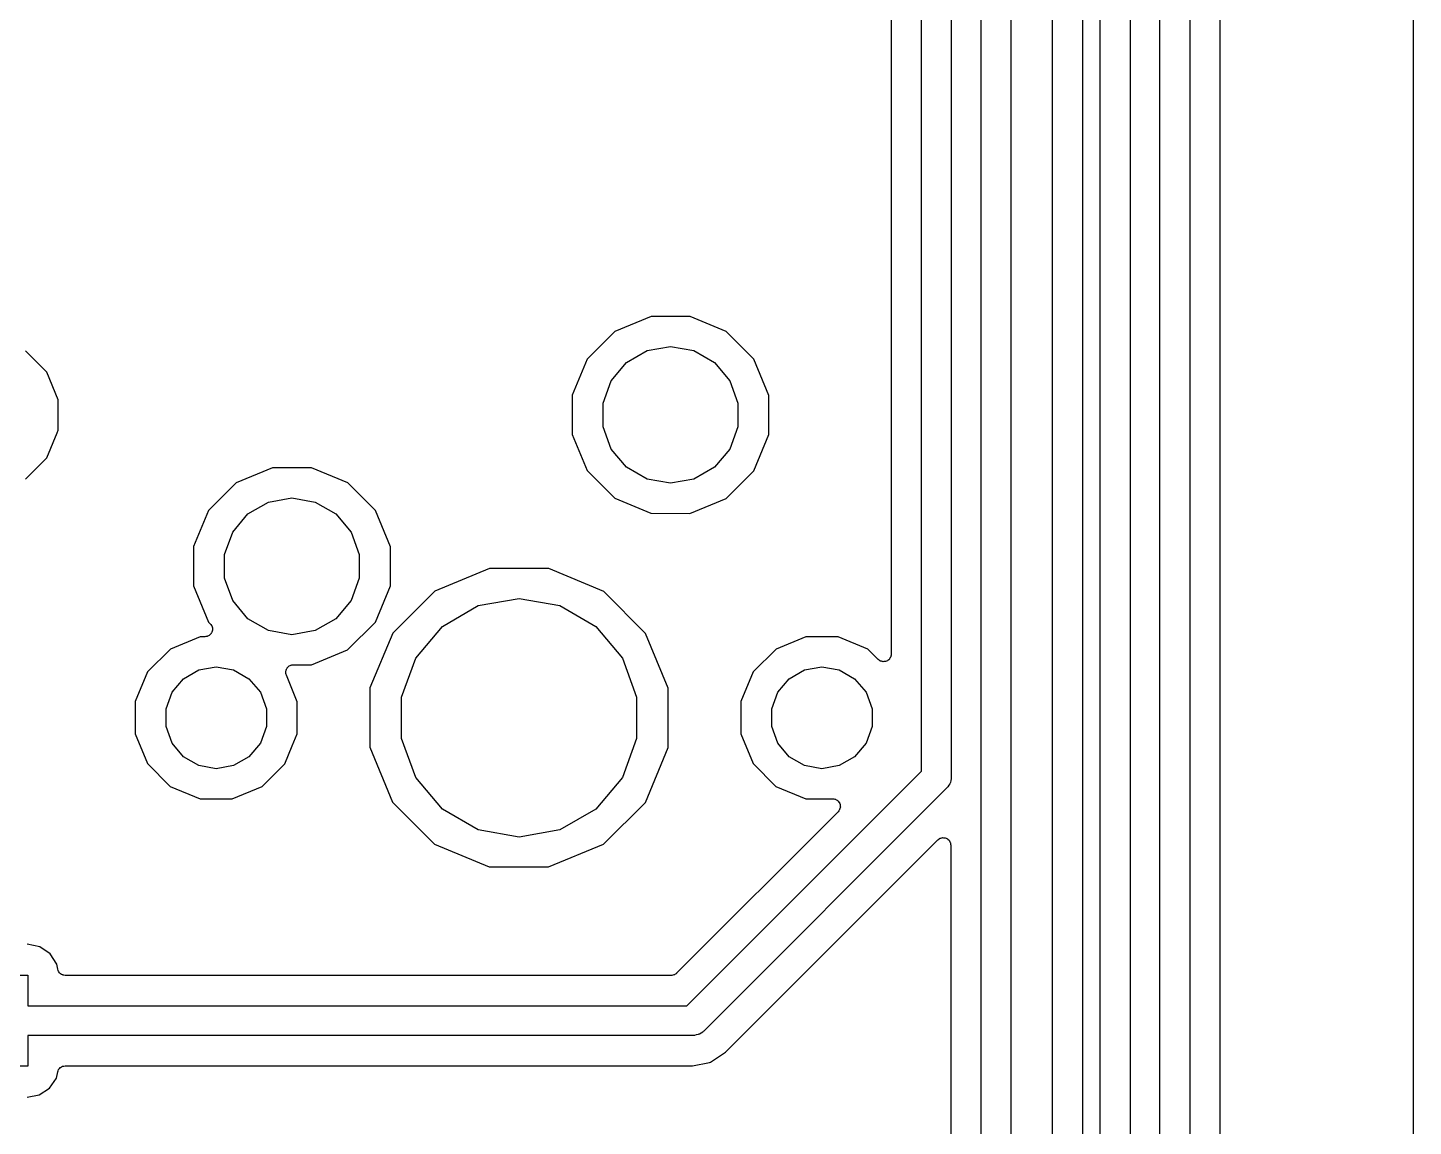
# Model space of a CAD drawing. Extents: x 30 to 169, y -146 to -30.
# Drawn here: x 145.76 to 169, y -66.85 to -48.43 of the extents above; entities that cross this region are included whole.
import ezdxf

# ---------------------------------------------------------------- set-up
doc = ezdxf.new("R2010")
doc.units = 0
doc.header["$MEASUREMENT"] = 0
doc.layers.add('BLACK', color=7, linetype='CONTINUOUS')

msp = doc.modelspace()

# ---------------------------------------------------------------- linework, layer by layer
at = {"layer": 'Black'}
for p, q in [((169, -32.7452), (169, -145.873)), ((164.75, -76.3964), (164.75, -37.1036)), ((165.25, -37), (165.25, -76.5)), ((165.758, -76.4875), (165.758, -37.0125)), ((163.75, -75.8964), (163.75, -38.1036)), ((164.25, -38), (164.25, -76)), ((163.45, -39.2), (163.45, -74.8)), ((162.95, -74.6964), (162.95, -39.3036)), ((161.75, -73.8964), (161.75, -40.1036)), ((162.25, -40), (162.25, -74)), ((160.242, -41.3666), (160.242, -58.9336)), ((160.75, -60.8964), (160.75, -46)), ((161.25, -46), (161.25, -61)), ((156.213, -53.2687), (155.606, -53.5195)), ((156.87, -53.2693), (156.213, -53.2687)), ((157.476, -53.5212), (156.87, -53.2693)), ((155.606, -53.5195), (155.141, -53.9836)), ((157.94, -53.986), (157.476, -53.5212)), ((146.077, -54.2015), (145.72, -53.844)), ((155.802, -54.0411), (156.148, -53.8418)), ((156.148, -53.8418), (156.54, -53.7726)), ((156.54, -53.7726), (156.932, -53.8418)), ((156.932, -53.8418), (157.278, -54.0411)), ((155.141, -53.9836), (154.889, -54.5902)), ((155.546, -54.3463), (155.802, -54.0411)), ((157.278, -54.0411), (157.534, -54.3463)), ((158.191, -54.593), (157.94, -53.986)), ((146.27, -54.6685), (146.077, -54.2015)), ((155.41, -54.7208), (155.546, -54.3463)), ((157.534, -54.3463), (157.67, -54.7208)), ((154.889, -54.5902), (154.889, -55.247)), ((158.191, -55.2498), (158.191, -54.593)), ((146.27, -55.1737), (146.27, -54.6685)), ((155.41, -55.1192), (155.41, -54.7208)), ((157.67, -54.7208), (157.67, -55.1192)), ((146.076, -55.6403), (146.249, -55.2234)), ((146.249, -55.2234), (146.27, -55.1737)), ((146.249, -55.2234), (146.249, -55.2234)), ((154.889, -55.247), (155.14, -55.854)), ((155.546, -55.4937), (155.41, -55.1192)), ((157.67, -55.1192), (157.534, -55.4937)), ((157.939, -55.8564), (158.191, -55.2498)), ((155.802, -55.7989), (155.546, -55.4937)), ((157.534, -55.4937), (157.278, -55.7989)), ((145.718, -55.9973), (146.076, -55.6403)), ((149.863, -55.8087), (149.256, -56.0595)), ((150.52, -55.8093), (149.863, -55.8087)), ((151.126, -56.0612), (150.52, -55.8093)), ((155.14, -55.854), (155.604, -56.3188)), ((156.148, -55.9982), (155.802, -55.7989)), ((156.54, -56.0674), (156.148, -55.9982)), ((156.932, -55.9982), (156.54, -56.0674)), ((157.278, -55.7989), (156.932, -55.9982)), ((157.474, -56.3205), (157.939, -55.8564)), ((149.256, -56.0595), (148.791, -56.5236)), ((151.59, -56.526), (151.126, -56.0612)), ((149.452, -56.5811), (149.798, -56.3818)), ((149.798, -56.3818), (150.19, -56.3126)), ((150.19, -56.3126), (150.582, -56.3818)), ((150.582, -56.3818), (150.928, -56.5811)), ((155.604, -56.3188), (156.21, -56.5707)), ((156.867, -56.5713), (157.474, -56.3205)), ((148.791, -56.5236), (148.539, -57.1302)), ((149.196, -56.8863), (149.452, -56.5811)), ((150.928, -56.5811), (151.184, -56.8863)), ((151.841, -57.133), (151.59, -56.526)), ((156.21, -56.5707), (156.867, -56.5713)), ((149.06, -57.2608), (149.196, -56.8863)), ((151.184, -56.8863), (151.32, -57.2608)), ((148.539, -57.1302), (148.539, -57.787)), ((151.841, -57.7898), (151.841, -57.133)), ((149.06, -57.6592), (149.06, -57.2608)), ((151.32, -57.2608), (151.32, -57.6592)), ((153.505, -57.4977), (152.585, -57.8778)), ((154.5, -57.4985), (153.505, -57.4977)), ((155.419, -57.8802), (154.5, -57.4985)), ((148.539, -57.787), (148.79, -58.394)), ((149.196, -58.0337), (149.06, -57.6592)), ((151.32, -57.6592), (151.184, -58.0337)), ((151.589, -58.3964), (151.841, -57.7898)), ((149.452, -58.3389), (149.196, -58.0337)), ((151.184, -58.0337), (150.928, -58.3389)), ((152.585, -57.8778), (151.88, -58.5809)), ((153.315, -58.1192), (154, -57.9985)), ((154, -57.9985), (154.685, -58.1192)), ((156.122, -58.5846), (155.419, -57.8802)), ((152.713, -58.4667), (153.315, -58.1192)), ((154.685, -58.1192), (155.287, -58.4667)), ((148.79, -58.394), (148.82, -58.4242)), ((148.82, -58.4242), (148.829, -58.4378)), ((148.829, -58.4378), (148.84, -58.4505)), ((148.84, -58.4505), (148.842, -58.4558)), ((148.845, -58.5619), (148.84, -58.5775)), ((148.842, -58.4558), (148.845, -58.4604)), ((148.845, -58.4604), (148.849, -58.4764)), ((148.852, -58.5469), (148.845, -58.5619)), ((148.849, -58.4764), (148.855, -58.492)), ((148.853, -58.5413), (148.852, -58.5469)), ((148.855, -58.5361), (148.853, -58.5413)), ((148.855, -58.492), (148.855, -58.4976)), ((148.855, -58.4976), (148.856, -58.503)), ((148.856, -58.503), (148.855, -58.5195)), ((148.855, -58.5195), (148.855, -58.5361)), ((149.798, -58.5382), (149.452, -58.3389)), ((150.19, -58.6074), (149.798, -58.5382)), ((150.582, -58.5382), (150.19, -58.6074)), ((150.928, -58.3389), (150.582, -58.5382)), ((151.124, -58.8605), (151.589, -58.3964)), ((152.267, -58.9992), (152.713, -58.4667)), ((155.287, -58.4667), (155.733, -58.9992)), ((148.651, -58.6409), (148.151, -58.8473)), ((148.73, -58.6409), (148.651, -58.6409)), ((148.746, -58.6381), (148.73, -58.6409)), ((148.763, -58.6366), (148.746, -58.6381)), ((148.768, -58.6343), (148.763, -58.6366)), ((148.773, -58.6333), (148.768, -58.6343)), ((148.788, -58.625), (148.773, -58.6333)), ((148.803, -58.618), (148.788, -58.625)), ((148.807, -58.6141), (148.803, -58.618)), ((148.811, -58.6113), (148.807, -58.6141)), ((148.822, -58.5986), (148.811, -58.6113)), ((148.834, -58.5869), (148.822, -58.5986)), ((148.836, -58.5818), (148.834, -58.5869)), ((148.84, -58.5775), (148.836, -58.5818)), ((151.88, -58.5809), (151.499, -59.5002)), ((156.502, -59.5045), (156.122, -58.5846)), ((158.811, -58.6409), (158.311, -58.8473)), ((159.351, -58.6413), (158.811, -58.6409)), ((159.851, -58.8487), (159.351, -58.6413)), ((148.151, -58.8473), (147.769, -59.2292)), ((150.517, -59.1113), (151.124, -58.8605)), ((152.029, -59.6524), (152.267, -58.9992)), ((155.733, -58.9992), (155.971, -59.6524)), ((158.311, -58.8473), (157.929, -59.2292)), ((160.025, -59.0233), (159.851, -58.8487)), ((160.039, -59.0329), (160.025, -59.0233)), ((160.052, -59.0436), (160.039, -59.0329)), ((160.2, -59.0259), (160.188, -59.0377)), ((160.212, -59.0152), (160.2, -59.0259)), ((160.215, -59.0104), (160.212, -59.0152)), ((160.219, -59.0065), (160.215, -59.0104)), ((160.226, -58.9914), (160.219, -59.0065)), ((160.234, -58.977), (160.226, -58.9914)), ((160.235, -58.9716), (160.234, -58.977)), ((160.238, -58.9666), (160.235, -58.9716)), ((160.239, -58.95), (160.238, -58.9666)), ((160.242, -58.9336), (160.239, -58.95)), ((147.769, -59.2292), (147.561, -59.7285)), ((148.371, -59.3457), (148.628, -59.1974)), ((148.628, -59.1974), (148.92, -59.1458)), ((148.92, -59.1458), (149.212, -59.1974)), ((149.212, -59.1974), (149.469, -59.3457)), ((150.086, -59.2434), (150.088, -59.2297)), ((150.088, -59.2516), (150.086, -59.2434)), ((150.088, -59.2159), (150.091, -59.208)), ((150.088, -59.2297), (150.088, -59.2159)), ((150.088, -59.26), (150.088, -59.2516)), ((150.093, -59.273), (150.088, -59.26)), ((150.091, -59.208), (150.092, -59.1997)), ((150.092, -59.1997), (150.098, -59.1874)), ((150.098, -59.1874), (150.103, -59.1744)), ((150.103, -59.1744), (150.108, -59.168)), ((150.108, -59.168), (150.112, -59.1606)), ((150.112, -59.1606), (150.122, -59.1513)), ((150.122, -59.1513), (150.131, -59.1407)), ((150.131, -59.1407), (150.139, -59.1365)), ((150.139, -59.1365), (150.145, -59.1308)), ((150.145, -59.1308), (150.158, -59.1256)), ((150.158, -59.1256), (150.17, -59.1186)), ((150.17, -59.1186), (150.178, -59.1172)), ((150.178, -59.1172), (150.186, -59.114)), ((150.186, -59.114), (150.199, -59.1134)), ((150.199, -59.1134), (150.213, -59.111)), ((150.213, -59.111), (150.517, -59.1113)), ((157.929, -59.2292), (157.721, -59.7285)), ((158.531, -59.3457), (158.788, -59.1974)), ((158.788, -59.1974), (159.08, -59.1458)), ((159.08, -59.1458), (159.372, -59.1974)), ((159.372, -59.1974), (159.629, -59.3457)), ((160.057, -59.0455), (160.052, -59.0436)), ((160.061, -59.0486), (160.057, -59.0455)), ((160.077, -59.053), (160.061, -59.0486)), ((160.093, -59.0587), (160.077, -59.053)), ((160.098, -59.0587), (160.093, -59.0587)), ((160.104, -59.0601), (160.098, -59.0587)), ((160.12, -59.0587), (160.104, -59.0601)), ((160.137, -59.0587), (160.12, -59.0587)), ((160.142, -59.0568), (160.137, -59.0587)), ((160.148, -59.0563), (160.142, -59.0568)), ((160.163, -59.0493), (160.148, -59.0563)), ((160.178, -59.0436), (160.163, -59.0493)), ((160.183, -59.04), (160.178, -59.0436)), ((160.188, -59.0377), (160.183, -59.04)), ((148.18, -59.5729), (148.371, -59.3457)), ((149.469, -59.3457), (149.66, -59.5729)), ((150.096, -59.2865), (150.093, -59.273)), ((150.279, -59.7309), (150.096, -59.2865)), ((151.499, -59.5002), (151.498, -60.4955)), ((158.34, -59.5729), (158.531, -59.3457)), ((159.629, -59.3457), (159.82, -59.5729)), ((147.561, -59.7285), (147.561, -60.2691)), ((148.079, -59.8517), (148.18, -59.5729)), ((149.66, -59.5729), (149.761, -59.8517)), ((150.279, -60.2715), (150.279, -59.7309)), ((152.029, -60.3476), (152.029, -59.6524)), ((155.971, -59.6524), (155.971, -60.3476)), ((156.501, -60.4998), (156.502, -59.5045)), ((157.721, -59.7285), (157.721, -60.2691)), ((158.239, -59.8517), (158.34, -59.5729)), ((159.82, -59.5729), (159.921, -59.8517)), ((148.079, -60.1483), (148.079, -59.8517)), ((149.761, -59.8517), (149.761, -60.1483)), ((158.239, -60.1483), (158.239, -59.8517)), ((159.921, -59.8517), (159.921, -60.1483)), ((148.18, -60.4271), (148.079, -60.1483)), ((149.761, -60.1483), (149.66, -60.4271)), ((158.34, -60.4271), (158.239, -60.1483)), ((159.921, -60.1483), (159.82, -60.4271)), ((147.561, -60.2691), (147.767, -60.7687)), ((148.371, -60.6543), (148.18, -60.4271)), ((149.66, -60.4271), (149.469, -60.6543)), ((150.195, -60.4719), (150.279, -60.2715)), ((152.267, -61.0008), (152.029, -60.3476)), ((155.971, -60.3476), (155.733, -61.0008)), ((157.721, -60.2691), (157.927, -60.7687)), ((158.531, -60.6543), (158.34, -60.4271)), ((159.82, -60.4271), (159.629, -60.6543)), ((148.628, -60.8026), (148.371, -60.6543)), ((149.469, -60.6543), (149.212, -60.8026)), ((150.071, -60.7708), (150.195, -60.4719)), ((151.498, -60.4955), (151.878, -61.4154)), ((156.12, -61.4191), (156.501, -60.4998)), ((158.788, -60.8026), (158.531, -60.6543)), ((159.629, -60.6543), (159.372, -60.8026)), ((147.767, -60.7687), (148.149, -61.1513)), ((148.92, -60.8541), (148.628, -60.8026)), ((149.212, -60.8026), (148.92, -60.8541)), ((149.689, -61.1527), (150.071, -60.7708)), ((157.927, -60.7687), (158.309, -61.1513)), ((159.08, -60.8541), (158.788, -60.8026)), ((159.372, -60.8026), (159.08, -60.8541)), ((152.713, -61.5332), (152.267, -61.0008)), ((155.733, -61.0008), (155.287, -61.5332)), ((156.816, -64.83), (160.75, -60.8964)), ((161.227, -61.1057), (161.208, -61.1324)), ((161.229, -61.095), (161.227, -61.1057)), ((161.235, -61.0855), (161.229, -61.095)), ((161.241, -61.0533), (161.235, -61.0855)), ((161.249, -61.0218), (161.241, -61.0533)), ((161.25, -61), (161.248, -61.0108)), ((161.248, -61.0108), (161.249, -61.0218)), ((148.149, -61.1513), (148.649, -61.3587)), ((148.649, -61.3587), (149.189, -61.3591)), ((149.189, -61.3591), (149.689, -61.1527)), ((161.177, -61.1768), (157.097, -65.2568)), ((158.309, -61.1513), (158.809, -61.3587)), ((158.809, -61.3587), (159.262, -61.3591)), ((159.262, -61.3591), (159.279, -61.3619)), ((161.183, -61.1678), (161.177, -61.1768)), ((161.192, -61.1607), (161.183, -61.1678)), ((161.208, -61.1324), (161.192, -61.1607)), ((151.878, -61.4154), (152.581, -62.1198)), ((153.315, -61.8808), (152.713, -61.5332)), ((155.287, -61.5332), (154.685, -61.8808)), ((155.415, -62.1222), (156.12, -61.4191)), ((159.352, -61.5759), (156.643, -64.2848)), ((159.279, -61.3619), (159.295, -61.3634)), ((159.295, -61.3634), (159.3, -61.3658)), ((159.3, -61.3658), (159.306, -61.3668)), ((159.306, -61.3668), (159.32, -61.375)), ((159.32, -61.375), (159.335, -61.382)), ((159.335, -61.382), (159.339, -61.386)), ((159.339, -61.386), (159.344, -61.3888)), ((159.344, -61.3888), (159.355, -61.4015)), ((159.362, -61.5623), (159.352, -61.5759)), ((159.355, -61.4015), (159.366, -61.4132)), ((159.372, -61.5497), (159.362, -61.5623)), ((159.366, -61.4132), (159.369, -61.4183)), ((159.369, -61.4183), (159.372, -61.4227)), ((159.372, -61.4227), (159.378, -61.4382)), ((159.374, -61.5444), (159.372, -61.5497)), ((159.377, -61.5397), (159.374, -61.5444)), ((159.382, -61.5238), (159.377, -61.5397)), ((159.378, -61.4382), (159.385, -61.4532)), ((159.387, -61.5082), (159.382, -61.5238)), ((159.385, -61.4532), (159.386, -61.4588)), ((159.386, -61.4588), (159.387, -61.4641)), ((159.387, -61.4641), (159.387, -61.4807)), ((159.387, -61.4807), (159.389, -61.4971)), ((159.389, -61.4971), (159.387, -61.5026)), ((159.387, -61.5026), (159.387, -61.5082)), ((154, -62.0015), (153.315, -61.8808)), ((154.685, -61.8808), (154, -62.0015)), ((157.465, -65.6071), (161.025, -62.0468)), ((161.025, -62.0468), (161.039, -62.0373)), ((161.039, -62.0373), (161.052, -62.0266)), ((161.052, -62.0266), (161.057, -62.0247)), ((161.057, -62.0247), (161.061, -62.0215)), ((161.061, -62.0215), (161.077, -62.0172)), ((161.077, -62.0172), (161.093, -62.0115)), ((161.093, -62.0115), (161.099, -62.0115)), ((161.099, -62.0115), (161.104, -62.0101)), ((161.104, -62.0101), (161.12, -62.0115)), ((161.12, -62.0115), (161.137, -62.0115)), ((161.137, -62.0115), (161.142, -62.0134)), ((161.142, -62.0134), (161.148, -62.0139)), ((161.148, -62.0139), (161.163, -62.0209)), ((161.163, -62.0209), (161.178, -62.0266)), ((161.178, -62.0266), (161.183, -62.0302)), ((161.183, -62.0302), (161.188, -62.0325)), ((161.188, -62.0325), (161.2, -62.0443)), ((161.2, -62.0443), (161.212, -62.0549)), ((161.212, -62.0549), (161.215, -62.0598)), ((152.581, -62.1198), (153.5, -62.5015)), ((154.495, -62.5023), (155.415, -62.1222)), ((161.215, -62.0598), (161.219, -62.0637)), ((161.219, -62.0637), (161.226, -62.0788)), ((161.226, -62.0788), (161.234, -62.0931)), ((161.234, -62.0931), (161.235, -62.0986)), ((161.235, -62.0986), (161.238, -62.1037)), ((161.238, -62.1037), (161.239, -62.1202)), ((161.239, -62.1202), (161.242, -62.1366)), ((161.242, -62.1366), (161.242, -73.6334)), ((153.5, -62.5015), (154.495, -62.5023)), ((145.963, -63.8409), (145.749, -63.7976)), ((146.133, -63.9569), (145.963, -63.8409)), ((146.245, -64.1305), (146.133, -63.9569)), ((146.261, -64.2185), (146.245, -64.1305)), ((144.238, -64.318), (145.762, -64.318)), ((145.762, -64.318), (145.762, -64.83)), ((146.269, -64.2385), (146.261, -64.2185)), ((146.276, -64.2585), (146.269, -64.2385)), ((146.277, -64.2591), (146.276, -64.2585)), ((146.277, -64.2598), (146.277, -64.2591)), ((146.291, -64.276), (146.277, -64.2598)), ((146.305, -64.2923), (146.291, -64.276)), ((146.305, -64.2927), (146.305, -64.2923)), ((146.306, -64.2932), (146.305, -64.2927)), ((146.324, -64.3037), (146.306, -64.2932)), ((146.343, -64.3143), (146.324, -64.3037)), ((146.344, -64.3145), (146.343, -64.3143)), ((146.344, -64.3148), (146.344, -64.3145)), ((146.365, -64.3183), (146.344, -64.3148)), ((146.386, -64.322), (146.365, -64.3183)), ((156.553, -64.322), (146.386, -64.322)), ((156.559, -64.321), (156.553, -64.322)), ((156.564, -64.3215), (156.559, -64.321)), ((156.581, -64.3172), (156.564, -64.3215)), ((156.597, -64.3143), (156.581, -64.3172)), ((156.602, -64.3115), (156.597, -64.3143)), ((156.607, -64.3101), (156.602, -64.3115)), ((156.621, -64.3006), (156.607, -64.3101)), ((156.635, -64.2923), (156.621, -64.3006)), ((156.639, -64.288), (156.635, -64.2923)), ((156.643, -64.2848), (156.639, -64.288)), ((145.762, -64.83), (156.816, -64.83)), ((157.015, -65.3094), (157.006, -65.3149)), ((157.026, -65.3066), (157.015, -65.3094)), ((157.052, -65.2878), (157.026, -65.3066)), ((157.081, -65.2715), (157.052, -65.2878)), ((157.088, -65.2631), (157.081, -65.2715)), ((157.097, -65.2568), (157.088, -65.2631)), ((156.92, -65.33), (145.762, -65.33)), ((145.762, -65.33), (145.762, -65.842)), ((156.931, -65.3281), (156.92, -65.33)), ((156.942, -65.329), (156.931, -65.3281)), ((156.973, -65.3206), (156.942, -65.329)), ((157.006, -65.3149), (156.973, -65.3206)), ((157.209, -65.778), (157.465, -65.6071)), ((145.762, -65.842), (144.238, -65.842)), ((146.239, -66.0435), (146.26, -65.9398)), ((146.26, -65.9398), (146.268, -65.9207)), ((146.268, -65.9207), (146.275, -65.9015)), ((146.275, -65.9015), (146.276, -65.9003)), ((146.276, -65.8987), (146.29, -65.8834)), ((146.276, -65.9003), (146.276, -65.8987)), ((146.29, -65.8834), (146.303, -65.8677)), ((146.303, -65.8677), (146.304, -65.8669)), ((146.304, -65.8669), (146.305, -65.8657)), ((146.305, -65.8657), (146.323, -65.8559)), ((146.323, -65.8559), (146.341, -65.8457)), ((146.341, -65.8457), (146.343, -65.8454)), ((146.343, -65.8454), (146.344, -65.8446)), ((146.344, -65.8446), (146.364, -65.8416)), ((146.364, -65.8416), (146.385, -65.838)), ((146.385, -65.838), (156.907, -65.838)), ((156.907, -65.838), (157.193, -65.7812)), ((157.193, -65.7812), (157.209, -65.778)), ((157.193, -65.7812), (157.193, -65.7812)), ((145.949, -66.3249), (146.123, -66.2132)), ((146.123, -66.2132), (146.239, -66.0435)), ((145.75, -66.3624), (145.949, -66.3249))]:
    msp.add_line(p, q, dxfattribs=at)

doc.saveas('drawing.dxf')
